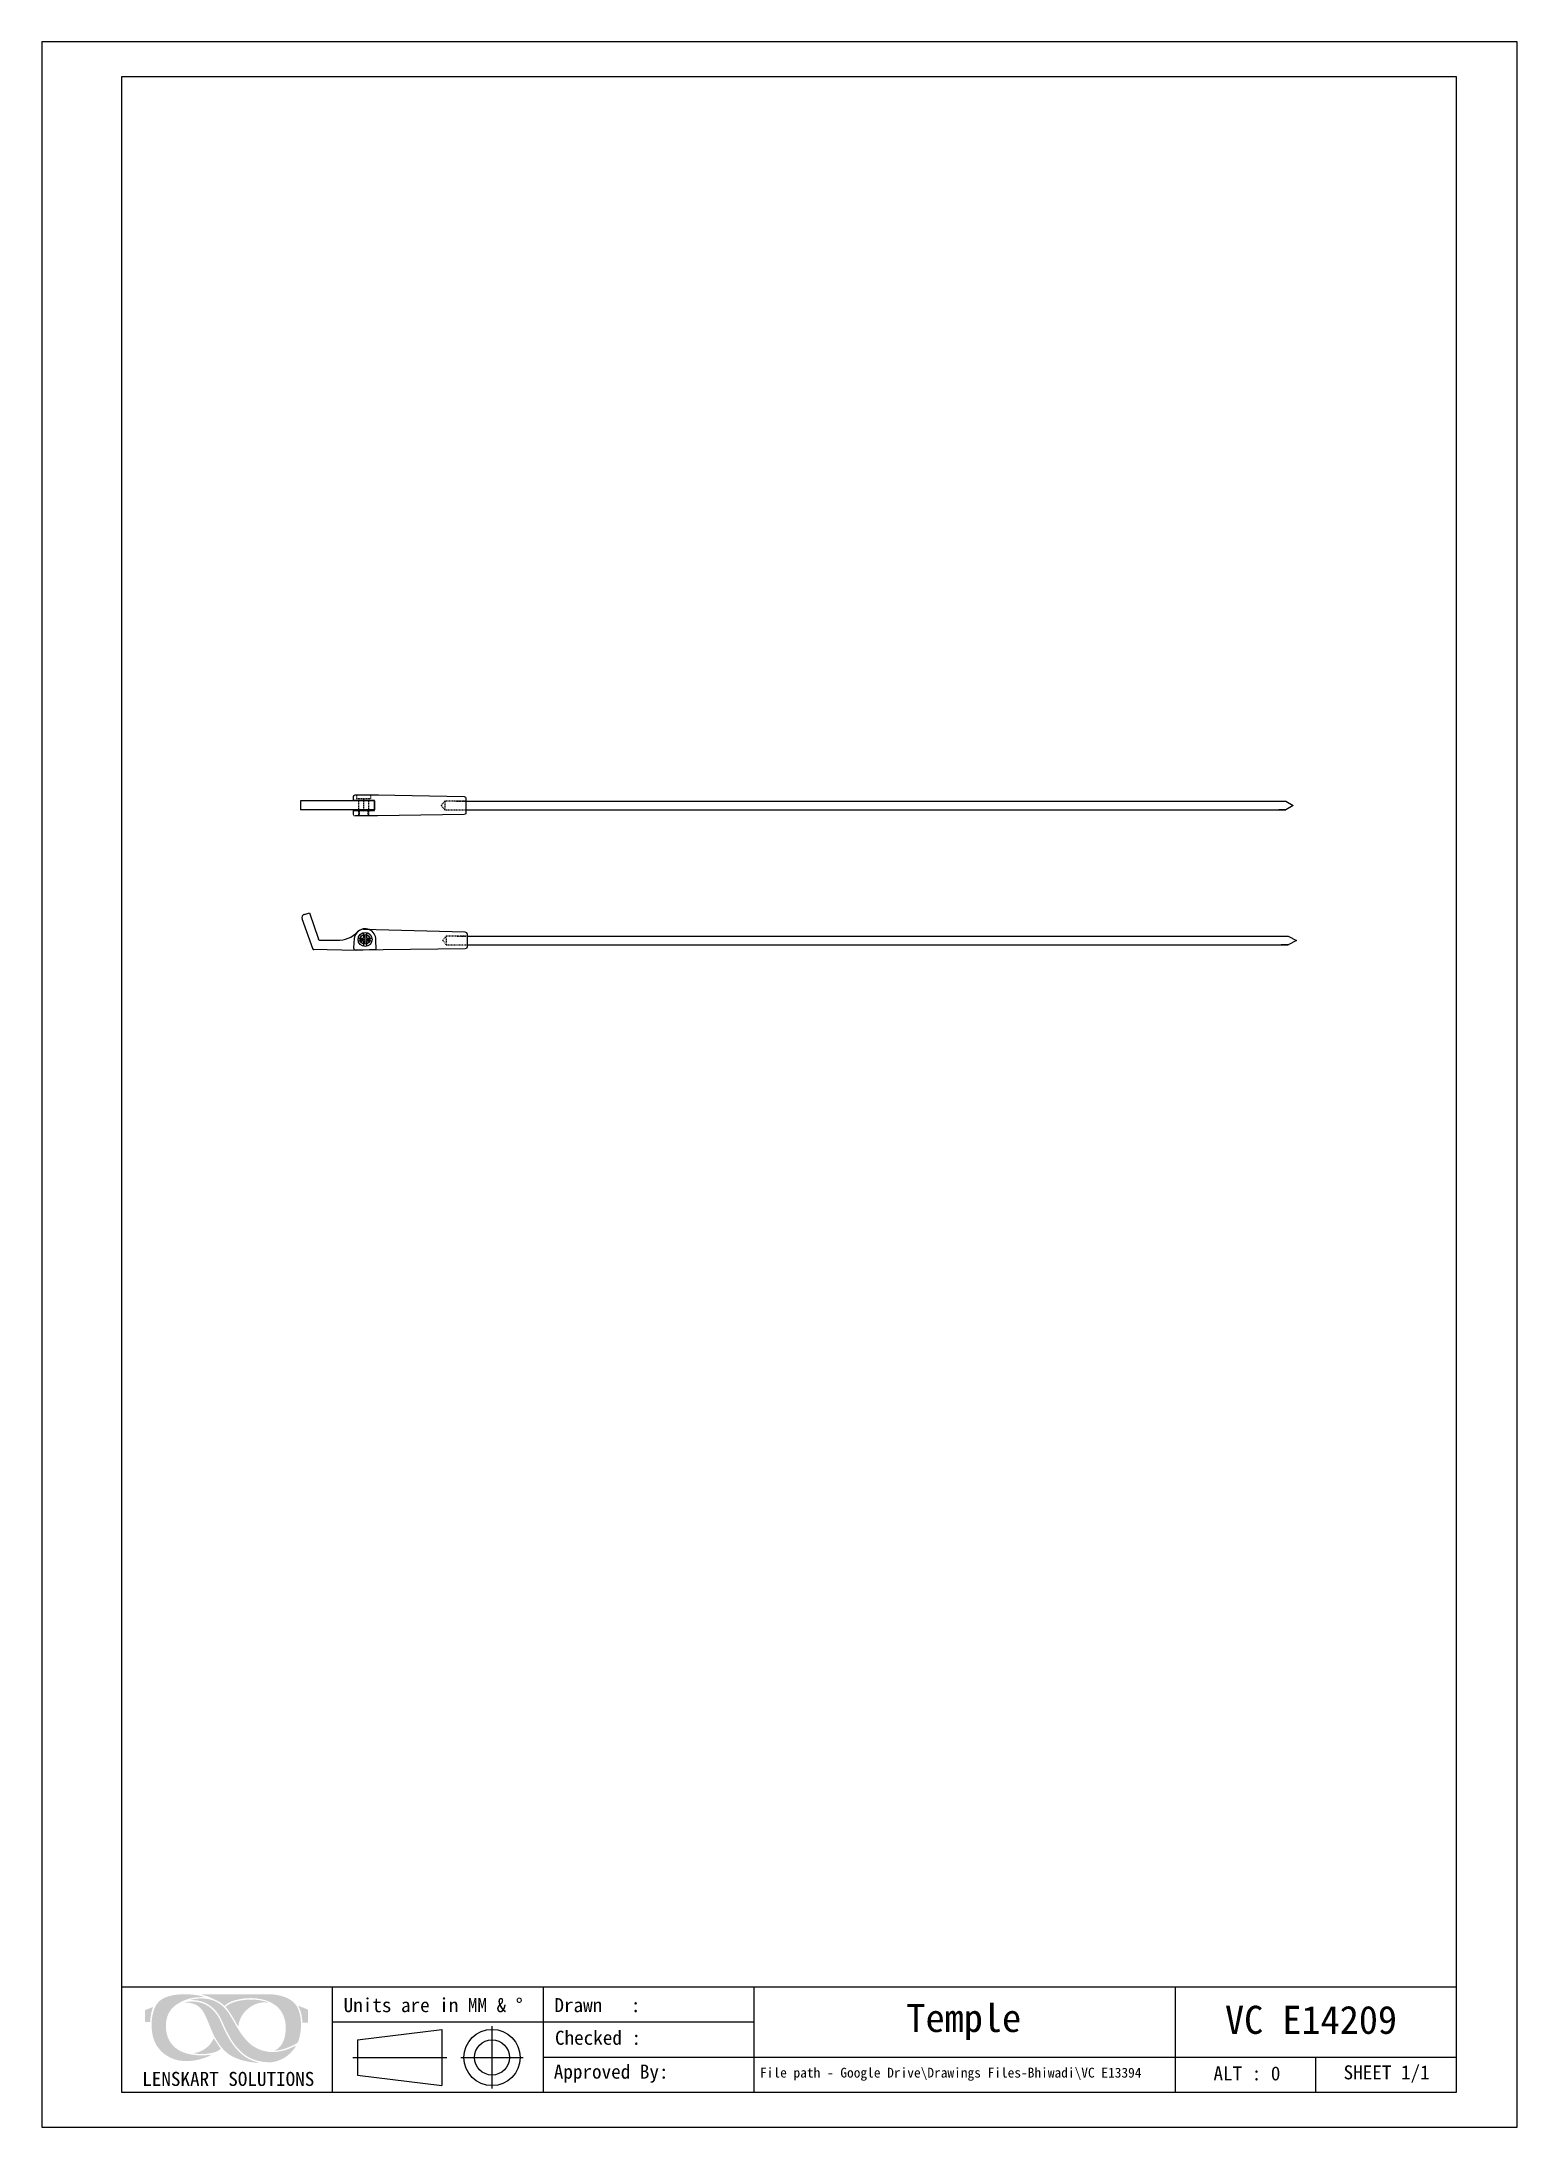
# Model space of a CAD drawing. Header units: millimetres. Extents: x 2884 to 3094, y 1695 to 1992.
import ezdxf

# ---------------------------------------------------------------- set-up
doc = ezdxf.new("R2010")
doc.units = ezdxf.units.MM
for name, pattern in [('CENTER2', [28.575, 19.05, -3.175, 3.175, -3.175]), ('HIDDEN', [9.525, 6.35, -3.175]), ('HIDDEN2', [0.1875, 0.125, -0.0625])]:
    doc.linetypes.add(name, pattern=pattern)
for name, color, linetype in [('Center Line', 2, 'CENTER2'), ('Hidden Line', 1, 'HIDDEN2'), ('PDF_Geometry', 7, 'Continuous'), ('图框-线条', 7, 'Continuous')]:
    doc.layers.add(name, color=color, linetype=linetype)
doc.layers.add('绘图层', color=7, linetype='Continuous', lineweight=15)
doc.styles.add('宋体', font='SimSun.ttf')

# ---------------------------------------------------------------- blocks, each defined once
blk = doc.blocks.new('*U2')
at = {"layer": 'Center Line', "color": 0, "linetype": 'CENTER2', "transparency": 16777216}
for p, q in [((-0.69, 0), (-0.14, 0)), ((0, 0.14), (0, 0.61)), ((0.14, 0), (0.66, 0)), ((0, -0.6), (0, -0.14))]:
    blk.add_line(p, q, dxfattribs=at)
at = {"layer": 'Center Line', "color": 0, "linetype": 'Continuous', "transparency": 16777216}
for p, q in [((-0.07, 0), (0.07, 0)), ((0, -0.07), (0, 0.07))]:
    blk.add_line(p, q, dxfattribs=at)

msp = doc.modelspace()

# ---------------------------------------------------------------- hatches: boundary and pattern name
at = {"layer": '图框-线条', "lineweight": 0, "ltscale": 0.1}
h = msp.add_hatch(color=252, dxfattribs=at)
edge = h.paths.add_edge_path()
edge.add_spline(control_points=[(2898.57, 1711.93), (2898.57, 1711.93), (2898.57, 1710.22), (2898.57, 1710.22), (2898.57, 1710.22), (2898.57, 1710.22), (2899.28, 1710.22), (2899.28, 1710.22), (2899.28, 1710.22), (2899.33, 1710.62), (2899.34, 1710.97), (2899.42, 1711.37), (2899.42, 1711.37), (2899.48, 1711.72), (2899.59, 1712.07), (2899.71, 1712.37), (2899.71, 1712.37), (2899.71, 1712.37), (2898.57, 1711.93), (2898.57, 1711.93)], knot_values=[0, 0, 0, 0, 0.166667, 0.166667, 0.166667, 0.166667, 0.333333, 0.333333, 0.333333, 0.333333, 0.5, 0.5, 0.5, 0.5, 0.666667, 0.666667, 0.666667, 0.666667, 1, 1, 1, 1], degree=3, periodic=0)
edge = h.paths.add_edge_path()
edge.add_spline(control_points=[(2920.97, 1710.15), (2920.97, 1710.15), (2921.77, 1710.14), (2921.77, 1710.14), (2921.77, 1710.14), (2921.77, 1710.14), (2921.78, 1711.99), (2921.78, 1711.99), (2921.78, 1711.99), (2921.78, 1711.99), (2920.36, 1712.55), (2920.36, 1712.55), (2920.36, 1712.55), (2920.51, 1712.2), (2920.67, 1711.94), (2920.78, 1711.49), (2920.78, 1711.49), (2920.89, 1711.03), (2920.93, 1710.63), (2920.97, 1710.15)], knot_values=[0, 0, 0, 0, 0.166667, 0.166667, 0.166667, 0.166667, 0.333333, 0.333333, 0.333333, 0.333333, 0.5, 0.5, 0.5, 0.5, 0.666667, 0.666667, 0.666667, 0.666667, 1, 1, 1, 1], degree=3, periodic=0)
edge = h.paths.add_edge_path(flags=17)
edge.add_spline(control_points=[(2905.48, 1705.8), (2905.62, 1705.7), (2906.44, 1705.68), (2906.58, 1705.68), (2906.58, 1705.68), (2907.46, 1705.65), (2908.79, 1705.86), (2909.36, 1706.42), (2909.36, 1706.42), (2909.31, 1706.5), (2909.28, 1706.53), (2909.22, 1706.6), (2909.22, 1706.6), (2909.22, 1706.6), (2908.35, 1707.89), (2908.35, 1707.89), (2908.35, 1707.89), (2908.14, 1707.63), (2908.05, 1707.14), (2907.25, 1706.52), (2907.25, 1706.52), (2906.77, 1706.16), (2906.21, 1705.9), (2905.48, 1705.8)], knot_values=[0, 0, 0, 0, 0.142857, 0.142857, 0.142857, 0.142857, 0.285714, 0.285714, 0.285714, 0.285714, 0.428571, 0.428571, 0.428571, 0.428571, 0.571429, 0.571429, 0.571429, 0.571429, 0.714286, 0.714286, 0.714286, 0.714286, 1, 1, 1, 1], degree=3, periodic=0)
edge = h.paths.add_edge_path(flags=17)
edge.add_spline(control_points=[(2910.03, 1712.38), (2910.08, 1712.3), (2910.09, 1712.31), (2910.16, 1712.23), (2910.16, 1712.23), (2910.8, 1711.49), (2911.73, 1709.7), (2911.85, 1709.58), (2911.85, 1709.58), (2911.91, 1711.08), (2913.17, 1712.38), (2914.4, 1712.82), (2914.4, 1712.82), (2915.05, 1713.04), (2915.4, 1713.05), (2916.12, 1712.98), (2916.12, 1712.98), (2915.88, 1713.18), (2914.88, 1713.34), (2914.62, 1713.37), (2914.62, 1713.37), (2913.41, 1713.51), (2911.65, 1713.39), (2910.58, 1712.79), (2910.58, 1712.79), (2910.41, 1712.69), (2910.1, 1712.5), (2910.03, 1712.38)], knot_values=[0, 0, 0, 0, 0.125, 0.125, 0.125, 0.125, 0.25, 0.25, 0.25, 0.25, 0.375, 0.375, 0.375, 0.375, 0.5, 0.5, 0.5, 0.5, 0.625, 0.625, 0.625, 0.625, 0.75, 0.75, 0.75, 0.75, 1, 1, 1, 1], degree=3, periodic=0)
edge = h.paths.add_edge_path()
edge.add_spline(control_points=[(2909.45, 1710.03), (2909.05, 1710.94), (2908.92, 1711.2), (2908.28, 1711.89), (2908.28, 1711.89), (2907.41, 1712.83), (2906.06, 1713.3), (2904.73, 1713.12), (2904.73, 1713.12), (2904.65, 1713.11), (2904.57, 1713.1), (2904.49, 1713.08), (2904.49, 1713.08), (2904.49, 1713.08), (2904.25, 1713.01), (2904.25, 1713.01), (2904.25, 1713.01), (2905.02, 1712.97), (2905.62, 1712.86), (2906.13, 1712.48), (2906.13, 1712.48), (2906.63, 1712.09), (2906.83, 1711.79), (2907.15, 1711.13), (2907.15, 1711.13), (2907.68, 1710.04), (2908.04, 1708.83), (2908.63, 1707.83), (2908.63, 1707.83), (2909.26, 1706.76), (2909.87, 1705.98), (2910.94, 1705.36), (2910.94, 1705.36), (2911.79, 1704.87), (2913.58, 1704.39), (2914.77, 1704.44), (2914.77, 1704.44), (2914.64, 1704.51), (2914.45, 1704.53), (2914.29, 1704.58), (2914.29, 1704.58), (2912.08, 1705.25), (2910.81, 1707.13), (2909.83, 1709.19), (2909.83, 1709.19), (2909.7, 1709.47), (2909.58, 1709.74), (2909.45, 1710.03)], knot_values=[0, 0, 0, 0, 0.076923, 0.076923, 0.076923, 0.076923, 0.153846, 0.153846, 0.153846, 0.153846, 0.230769, 0.230769, 0.230769, 0.230769, 0.307692, 0.307692, 0.307692, 0.307692, 0.384615, 0.384615, 0.384615, 0.384615, 0.461538, 0.461538, 0.461538, 0.461538, 0.538462, 0.538462, 0.538462, 0.538462, 0.615385, 0.615385, 0.615385, 0.615385, 0.692308, 0.692308, 0.692308, 0.692308, 0.769231, 0.769231, 0.769231, 0.769231, 0.846154, 0.846154, 0.846154, 0.846154, 1, 1, 1, 1], degree=3, periodic=0)
edge = h.paths.add_edge_path()
edge.add_spline(control_points=[(2920.08, 1706.88), (2920.04, 1706.88), (2919.22, 1706.49), (2919.06, 1706.42), (2919.06, 1706.42), (2918.7, 1706.28), (2918.29, 1706.16), (2917.89, 1706.08), (2917.89, 1706.08), (2916.92, 1705.89), (2916.21, 1705.9), (2915.27, 1706.17), (2915.27, 1706.17), (2913.69, 1706.63), (2912.77, 1707.74), (2912.02, 1708.9), (2912.02, 1708.9), (2910.7, 1710.95), (2910.16, 1712.94), (2907.61, 1713.49), (2907.61, 1713.49), (2907.18, 1713.58), (2906.67, 1713.61), (2906.22, 1713.58), (2906.22, 1713.58), (2905.91, 1713.55), (2905.19, 1713.48), (2904.97, 1713.35), (2904.97, 1713.35), (2906.1, 1713.38), (2906.97, 1713.16), (2907.77, 1712.59), (2907.77, 1712.59), (2909.42, 1711.4), (2909.47, 1710.16), (2910.34, 1708.62), (2910.34, 1708.62), (2910.75, 1707.88), (2911.05, 1707.3), (2911.63, 1706.63), (2911.63, 1706.63), (2912.81, 1705.25), (2914.08, 1704.63), (2916.02, 1704.49), (2916.02, 1704.49), (2916.96, 1704.42), (2917.9, 1704.83), (2918.52, 1705.22), (2918.52, 1705.22), (2918.94, 1705.49), (2919.28, 1705.83), (2919.6, 1706.19), (2919.6, 1706.19), (2919.77, 1706.39), (2919.95, 1706.67), (2920.08, 1706.88)], knot_values=[0, 0, 0, 0, 0.066667, 0.066667, 0.066667, 0.066667, 0.133333, 0.133333, 0.133333, 0.133333, 0.2, 0.2, 0.2, 0.2, 0.266667, 0.266667, 0.266667, 0.266667, 0.333333, 0.333333, 0.333333, 0.333333, 0.4, 0.4, 0.4, 0.4, 0.466667, 0.466667, 0.466667, 0.466667, 0.533333, 0.533333, 0.533333, 0.533333, 0.6, 0.6, 0.6, 0.6, 0.666667, 0.666667, 0.666667, 0.666667, 0.733333, 0.733333, 0.733333, 0.733333, 0.8, 0.8, 0.8, 0.8, 0.866667, 0.866667, 0.866667, 0.866667, 1, 1, 1, 1], degree=3, periodic=0)
edge = h.paths.add_edge_path()
edge.add_spline(control_points=[(2909.88, 1712.54), (2910.44, 1712.97), (2910.6, 1713.11), (2911.42, 1713.34), (2911.42, 1713.34), (2913.29, 1713.87), (2915.71, 1713.73), (2917.17, 1712.58), (2917.17, 1712.58), (2917.98, 1711.95), (2918.63, 1710.84), (2918.59, 1709.29), (2918.59, 1709.29), (2918.56, 1708.15), (2918.29, 1707.04), (2917.38, 1706.38), (2917.38, 1706.38), (2917.32, 1706.34), (2917.07, 1706.19), (2917.01, 1706.17), (2917.01, 1706.17), (2917.9, 1706.11), (2919.3, 1706.72), (2920.03, 1707.13), (2920.03, 1707.13), (2920.31, 1707.29), (2920.28, 1707.26), (2920.4, 1707.58), (2920.4, 1707.58), (2920.86, 1708.85), (2920.88, 1710.6), (2920.46, 1711.82), (2920.46, 1711.82), (2920.26, 1712.39), (2920.05, 1712.68), (2919.68, 1713.05), (2919.68, 1713.05), (2918.92, 1713.81), (2917.41, 1714.17), (2916.32, 1714.17), (2916.32, 1714.17), (2913.09, 1714.16), (2909.78, 1714.2), (2906.58, 1714.17), (2906.58, 1714.17), (2906.81, 1714.06), (2907.23, 1713.97), (2907.49, 1713.87), (2907.49, 1713.87), (2907.77, 1713.77), (2908.95, 1713.22), (2909.18, 1713.08), (2909.18, 1713.08), (2909.5, 1712.88), (2909.82, 1712.57), (2909.88, 1712.54)], knot_values=[0, 0, 0, 0, 0.066667, 0.066667, 0.066667, 0.066667, 0.133333, 0.133333, 0.133333, 0.133333, 0.2, 0.2, 0.2, 0.2, 0.266667, 0.266667, 0.266667, 0.266667, 0.333333, 0.333333, 0.333333, 0.333333, 0.4, 0.4, 0.4, 0.4, 0.466667, 0.466667, 0.466667, 0.466667, 0.533333, 0.533333, 0.533333, 0.533333, 0.6, 0.6, 0.6, 0.6, 0.666667, 0.666667, 0.666667, 0.666667, 0.733333, 0.733333, 0.733333, 0.733333, 0.8, 0.8, 0.8, 0.8, 0.866667, 0.866667, 0.866667, 0.866667, 1, 1, 1, 1], degree=3, periodic=0)
edge = h.paths.add_edge_path()
edge.add_spline(control_points=[(2908.1, 1705.59), (2907.96, 1705.59), (2907.7, 1705.53), (2907.54, 1705.52), (2907.54, 1705.52), (2904.96, 1705.28), (2901.93, 1705.95), (2901.56, 1709.1), (2901.56, 1709.1), (2901.39, 1710.56), (2901.84, 1711.89), (2903.02, 1712.7), (2903.02, 1712.7), (2904.19, 1713.5), (2905.37, 1713.82), (2907.1, 1713.77), (2907.1, 1713.77), (2907.1, 1713.77), (2906.4, 1713.97), (2906.4, 1713.97), (2906.4, 1713.97), (2904.88, 1714.29), (2902.59, 1714.31), (2901.24, 1713.63), (2901.24, 1713.63), (2900.48, 1713.25), (2900.05, 1712.69), (2899.76, 1711.74), (2899.76, 1711.74), (2899.26, 1710.12), (2899.41, 1707.62), (2900.62, 1706.34), (2900.62, 1706.34), (2900.78, 1706.17), (2900.85, 1706.06), (2901.04, 1705.91), (2901.04, 1705.91), (2901.23, 1705.76), (2901.27, 1705.71), (2901.51, 1705.54), (2901.51, 1705.54), (2903.08, 1704.42), (2905.14, 1704.48), (2906.94, 1705.09), (2906.94, 1705.09), (2907.15, 1705.16), (2907.35, 1705.24), (2907.55, 1705.32), (2907.55, 1705.32), (2907.67, 1705.38), (2908.03, 1705.57), (2908.1, 1705.59)], knot_values=[0, 0, 0, 0, 0.071429, 0.071429, 0.071429, 0.071429, 0.142857, 0.142857, 0.142857, 0.142857, 0.214286, 0.214286, 0.214286, 0.214286, 0.285714, 0.285714, 0.285714, 0.285714, 0.357143, 0.357143, 0.357143, 0.357143, 0.428571, 0.428571, 0.428571, 0.428571, 0.5, 0.5, 0.5, 0.5, 0.571429, 0.571429, 0.571429, 0.571429, 0.642857, 0.642857, 0.642857, 0.642857, 0.714286, 0.714286, 0.714286, 0.714286, 0.785714, 0.785714, 0.785714, 0.785714, 0.857143, 0.857143, 0.857143, 0.857143, 1, 1, 1, 1], degree=3, periodic=0)

# ---------------------------------------------------------------- linework, layer by layer
for p, q in [((3085.21, 1987.24), (2895.21, 1987.24)), ((2895.21, 1987.24), (2895.21, 1700.24)), ((3085.21, 1700.24), (3085.21, 1987.24)), ((2931.22, 1884.13), (2920.67, 1884.13)), ((2920.67, 1884.13), (2920.67, 1882.83)), ((2928.25, 1884.77), (2928.29, 1884.9)), ((2928.25, 1884.18), (2928.25, 1884.77)), ((2931.22, 1884.18), (2928.25, 1884.18)), ((2928.29, 1884.9), (2928.46, 1884.98)), ((2928.46, 1884.98), (2931.8, 1884.98)), ((2931.22, 1882.78), (2931.22, 1884.18)), ((2931.22, 1884.13), (2931.22, 1882.83)), ((2931.63, 1884.98), (2943.99, 1884.77)), ((2943.99, 1884.77), (2944.16, 1884.68)), ((2944.16, 1884.68), (2944.21, 1884.56)), ((2944.21, 1884.56), (2944.21, 1882.4)), ((3002.16, 1884.09), (3060.93, 1884.09)), ((2931.22, 1882.83), (2920.67, 1882.83)), ((2928.25, 1882.19), (2928.25, 1882.78)), ((2928.25, 1882.78), (2931.22, 1882.78)), ((2931.63, 1881.98), (2928.46, 1881.98)), ((2943.99, 1882.19), (2931.63, 1881.98)), ((2944.16, 1882.23), (2943.99, 1882.19)), ((2944.21, 1882.4), (2944.16, 1882.23)), ((3002.16, 1882.86), (3060.93, 1882.86)), ((2921.24, 1867.97), (2921.95, 1868.19)), ((2921.95, 1868.19), (2923.23, 1864.45)), ((2922.47, 1862.95), (2920.92, 1867.32)), ((2928.72, 1865.34), (2928.44, 1864.94)), ((2929.04, 1865.65), (2928.72, 1865.34)), ((2929.45, 1865.84), (2929.04, 1865.65)), ((2929.68, 1865.86), (2929.45, 1865.84)), ((2929.68, 1865.37), (2929.68, 1864.6)), ((2930.08, 1865.37), (2930.08, 1864.6)), ((2924.48, 1862.9), (2922.47, 1862.95)), ((2923.41, 1864.31), (2924.48, 1864.29)), ((2924.48, 1864.29), (2925.89, 1864.27)), ((2928.65, 1862.83), (2924.48, 1862.9)), ((2928.34, 1864.51), (2928.25, 1863.19)), ((2928.25, 1863.19), (2928.34, 1862.98)), ((2928.44, 1864.94), (2928.34, 1864.51)), ((2928.34, 1862.98), (2928.56, 1862.87)), ((2931.44, 1862.95), (2928.65, 1862.83)), ((2928.9, 1864.6), (2929.68, 1864.6)), ((2928.9, 1864.2), (2929.68, 1864.2)), ((2929.68, 1864.2), (2929.68, 1863.43)), ((2930.08, 1864.6), (2930.85, 1864.6)), ((2930.08, 1864.2), (2930.08, 1863.43)), ((2930.08, 1864.2), (2930.85, 1864.2)), ((3002.38, 1864.87), (3061.25, 1864.87)), ((3002.38, 1863.64), (3061.25, 1863.64)), ((2895.21, 1715.24), (3085.21, 1715.24)), ((2925.21, 1715.24), (2925.21, 1700.24)), ((2955.21, 1715.24), (2955.21, 1700.24)), ((2985.21, 1715.24), (2985.21, 1700.24)), ((3045.21, 1700.24), (3045.21, 1715.24)), ((2925.21, 1710.24), (2985.21, 1710.24)), ((2928.8, 1707.68), (2940.8, 1709.18)), ((2940.8, 1709.18), (2940.8, 1701.18)), ((2947.95, 1700.74), (2947.95, 1709.62)), ((2928.14, 1705.18), (2941.54, 1705.18)), ((2928.8, 1707.68), (2928.8, 1702.68)), ((2943.51, 1705.18), (2952.4, 1705.18)), ((2955.21, 1705.24), (3085.21, 1705.24)), ((3065.21, 1700.24), (3065.21, 1705.24)), ((2928.8, 1702.68), (2940.8, 1701.18)), ((2895.21, 1700.24), (3085.21, 1700.24))]:
    msp.add_line(p, q)
msp.add_lwpolyline([(2883.86, 1695.24), (3093.86, 1695.24), (3093.86, 1992.24), (2883.86, 1992.24)], close=True)
for points in [[(2944.21, 1884.09), (2983.56, 1884.09)], [(2983.56, 1884.09), (3003.16, 1884.09)], [(3059.92, 1884.09), (3060.93, 1884.09), (3061.95, 1883.46), (3060.93, 1882.86), (3059.92, 1882.86)], [(2944.21, 1882.86), (2983.56, 1882.86)], [(2983.56, 1882.86), (3003.16, 1882.86)], [(2929.68, 1865.86), (2944.1, 1865.49), (2944.32, 1865.37), (2944.42, 1865.17), (2944.43, 1863.34), (2944.32, 1863.13), (2944.11, 1863.07), (2928.56, 1862.87)], [(2931.44, 1862.95), (2931.4, 1864.35)], [(2944.42, 1864.87), (2980.4, 1864.87)], [(2944.42, 1863.64), (2980.4, 1863.64)], [(2980.4, 1864.87), (3002.38, 1864.87)], [(2980.4, 1863.64), (3002.38, 1863.64)], [(3060.24, 1864.87), (3061.25, 1864.87), (3062.46, 1864.23), (3061.25, 1863.64), (3060.24, 1863.64)]]:
    msp.add_lwpolyline(points)
for centre, radius in [((2929.88, 1864.4), 1), ((2929.88, 1864.4), 0.7), ((2947.95, 1705.18), 4), ((2947.95, 1705.18), 2.5)]:
    msp.add_circle(centre, radius)
for centre, radius, start, end in [((2921.39, 1867.49), 0.5, 107.6174, 199.47), ((2925.95, 1868.27), 4, 269.1241, 315.5103), ((2929.88, 1864.4), 1.52, 357.9896, 135.5103), ((2922.61, 1863.15), 0.2, 199.47, 268.9595), ((2923.41, 1864.51), 0.2, 198.8702, 269.1241)]:
    msp.add_arc(centre, radius, start, end)
at = {"layer": 'Center Line', "color": 2, "linetype": 'HIDDEN', "ltscale": 0.03}
msp.add_line((2929.66, 1884.38), (2929.66, 1882.61), dxfattribs=at)
at = {"layer": 'Hidden Line'}
for p, q in [((2928.66, 1884.98), (2928.66, 1884.48)), ((2928.66, 1884.48), (2930.66, 1884.48)), ((2928.96, 1884.48), (2928.96, 1881.98)), ((2930.36, 1884.48), (2930.36, 1881.98)), ((2930.66, 1884.98), (2930.66, 1884.48)), ((2941.22, 1884.09), (2940.71, 1883.48)), ((2941.22, 1882.86), (2940.71, 1883.48)), ((2944.21, 1884.09), (2941.22, 1884.09)), ((2941.22, 1884.09), (2941.22, 1882.86)), ((2929.06, 1882.83), (2929.06, 1881.98)), ((2930.26, 1882.83), (2930.26, 1881.98)), ((2941.44, 1864.87), (2940.93, 1864.26)), ((2941.44, 1863.64), (2940.93, 1864.26)), ((2944.42, 1864.87), (2941.44, 1864.87)), ((2941.44, 1864.87), (2941.44, 1863.64))]:
    msp.add_line(p, q, dxfattribs=at)
for points in [[(2942.77, 1884.09), (2944.21, 1884.09)], [(2941.22, 1882.86), (2944.21, 1882.86)], [(2941.44, 1863.64), (2944.42, 1863.64)], [(2942.99, 1864.87), (2944.42, 1864.87)]]:
    msp.add_lwpolyline(points, dxfattribs=at)
at = {"layer": 'PDF_Geometry', "lineweight": 9}
for p, q in [((2928.29, 1882.02), (2928.25, 1882.19)), ((2928.46, 1881.98), (2928.29, 1882.02))]:
    msp.add_line(p, q, dxfattribs=at)

# ---------------------------------------------------------------- block references
at = {"layer": 'Center Line', "linetype": 'CENTER2'}
msp.add_blockref('*U2', (2929.88, 1864.4), dxfattribs=at)

# ---------------------------------------------------------------- texts
at = {"layer": '绘图层', "color": 7, "linetype": 'ByBlock', "lineweight": 9, "attachment_point": 5, "style": '宋体'}
for s, insert, char_height, width in [('\\pxql;{\\fNSimSun|b0|i0|c0|p49;Units are in MM & %%D}', (2942.1, 1712.62), 2, 30.5443), ('\\pxql;{\\fNSimSun|b0|i0|c0|p49;Drawn   : }', (2972.1, 1712.62), 2, 30.5443), ('{\\fNSimSun|b0|i0|c0|p49;Temple}', (3015.09, 1710.24), 4, 58.2869), ('{\\fNSimSun|b0|i0|c0|p49;VC E14209}', (3064.51, 1710.51), 4, 58.2869), ('\\pxql;{\\fNSimSun|b0|i0|c0|p49;Checked : }', (2968.36, 1707.97), 2, 22.9015), ('{\\fSimSun|b0|i0|c134|p2;LENSKART SOLUTIONS}', (2910.41, 1702.11), 2, 58.9745), ('\\pxql;{\\fNSimSun|b0|i0|c0|p49;Approved By:}', (2968.19, 1702.87), 2, 22.9015), ('\\pxql;{\\fNSimSun|b0|i0|c0|p49;File path - Google Drive\\\\Drawings Files-Bhiwadi\\\\VC E13394}', (3031.04, 1702.79), 1.4, 89.89), ('{\\fNSimSun|b0|i0|c0|p49;ALT : 0}', (3055.39, 1702.9), 2, 17.2791), ('{\\fNSimSun|b0|i0|c0|p49;SHEET 1/1}', (3075.27, 1702.82), 2, 17.2791)]:
    msp.add_mtext(s, dxfattribs=dict(at, insert=insert, char_height=char_height, width=width))

doc.saveas('drawing.dxf')
